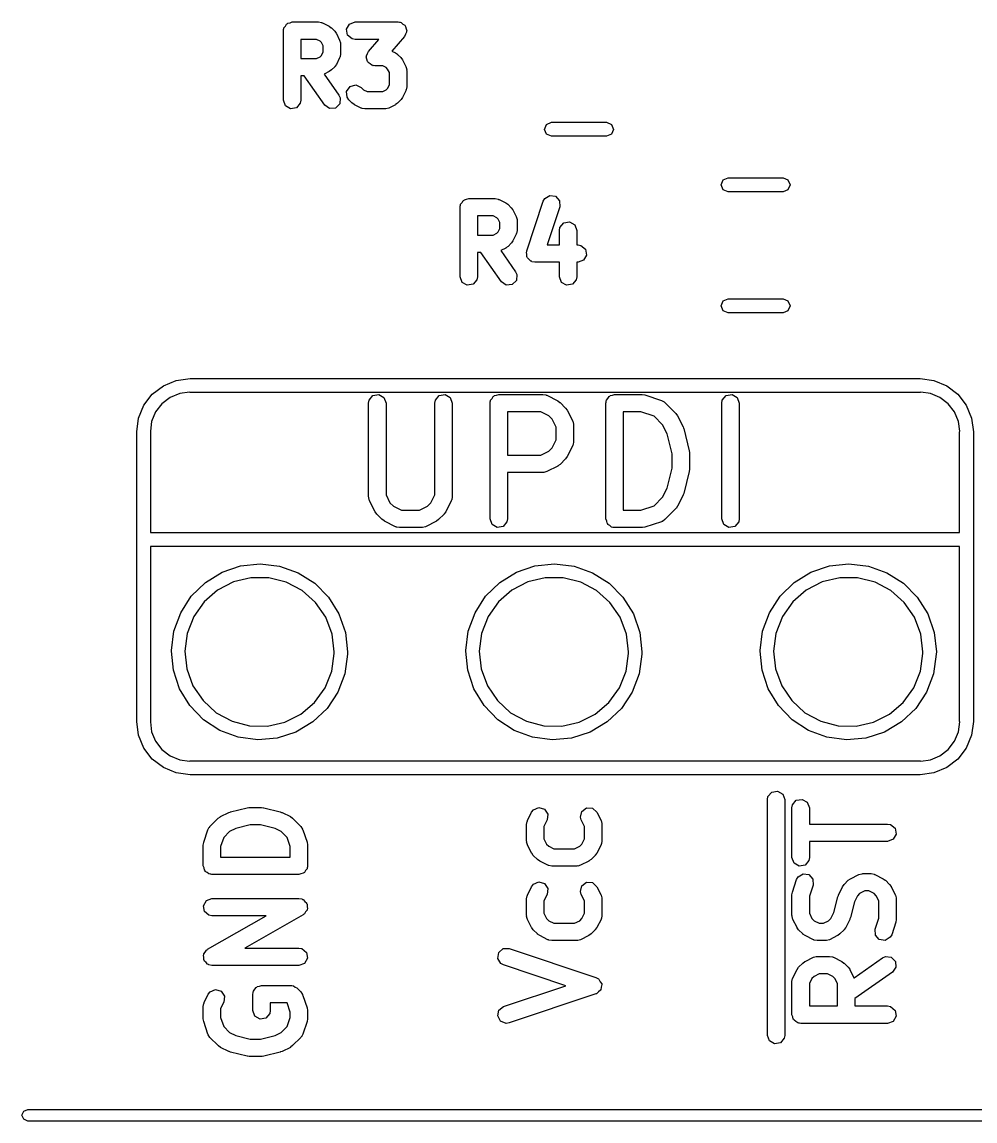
# Model space of a CAD drawing. Extents: x 59.1 to 149.1, y -119.5 to -80.2.
# Drawn here: x 74.95 to 83.17, y -118.05 to -108.56 of the extents above; entities that cross this region are included whole.
import ezdxf

# ---------------------------------------------------------------- set-up
doc = ezdxf.new("R2010")
doc.units = 0
doc.layers.add('BLACK', color=7, linetype='CONTINUOUS')

msp = doc.modelspace()

# ---------------------------------------------------------------- linework, layer by layer
at = {"layer": 'BLACK', "linetype": 'CONTINUOUS'}
for p, q in [((77.2061, -108.637), (77.2079, -108.628)), ((77.2061, -109.237), (77.2061, -108.637)), ((77.2073, -108.624), (77.2089, -108.622)), ((77.2079, -108.628), (77.2073, -108.624)), ((77.2089, -108.622), (77.2107, -108.612)), ((77.2107, -108.612), (77.2232, -108.597)), ((77.2232, -108.597), (77.2329, -108.58)), ((77.2329, -108.58), (77.2393, -108.578)), ((77.2393, -108.578), (77.2436, -108.572)), ((77.2436, -108.572), (77.2628, -108.569)), ((77.2628, -108.569), (77.2811, -108.562)), ((77.2811, -108.562), (77.5097, -108.562)), ((77.5097, -108.562), (77.5354, -108.567)), ((77.5354, -108.567), (77.5388, -108.57)), ((77.5388, -108.57), (77.5433, -108.57)), ((77.5433, -108.57), (77.6004, -108.599)), ((77.6004, -108.599), (77.6184, -108.612)), ((77.6184, -108.612), (77.6199, -108.613)), ((77.6199, -108.613), (77.6485, -108.642)), ((77.7501, -108.624), (77.7758, -108.58)), ((77.759, -108.675), (77.7501, -108.624)), ((77.7758, -108.58), (77.824, -108.562)), ((77.824, -108.562), (78.1954, -108.562)), ((78.1954, -108.562), (78.2065, -108.564)), ((78.2065, -108.564), (78.21, -108.564)), ((78.21, -108.564), (78.2126, -108.565)), ((78.2126, -108.565), (78.2211, -108.567)), ((78.2211, -108.567), (78.2366, -108.58)), ((78.2366, -108.58), (78.2539, -108.59)), ((78.2539, -108.59), (78.2558, -108.596)), ((78.2558, -108.596), (78.2604, -108.6)), ((78.2604, -108.6), (78.2639, -108.62)), ((78.2639, -108.62), (78.2704, -108.639)), ((77.3561, -108.712), (77.3561, -108.877)), ((77.492, -108.712), (77.3561, -108.712)), ((77.5224, -108.728), (77.492, -108.712)), ((77.5338, -108.739), (77.5224, -108.728)), ((77.6485, -108.642), (77.6613, -108.66)), ((77.6613, -108.66), (77.6625, -108.661)), ((77.6625, -108.661), (77.6911, -108.718)), ((77.6911, -108.718), (77.6985, -108.743)), ((77.7983, -108.708), (77.759, -108.675)), ((77.824, -108.712), (77.7983, -108.708)), ((78.0301, -108.712), (77.824, -108.712)), ((77.939, -108.817), (78.0301, -108.712)), ((78.2519, -108.687), (78.1419, -108.813)), ((78.2592, -108.668), (78.2519, -108.687)), ((78.2693, -108.65), (78.2592, -108.668)), ((78.2704, -108.639), (78.2682, -108.645)), ((78.2682, -108.645), (78.2693, -108.65)), ((77.549, -108.769), (77.5338, -108.739)), ((77.5338, -108.85), (77.549, -108.82)), ((77.549, -108.82), (77.549, -108.769)), ((77.6985, -108.743), (77.6975, -108.747)), ((77.6975, -108.747), (77.699, -108.752)), ((77.699, -108.752), (77.699, -108.837)), ((77.9317, -108.835), (77.939, -108.817)), ((78.1419, -108.813), (78.1718, -108.827)), ((78.1718, -108.827), (78.1898, -108.841)), ((77.3561, -108.877), (77.492, -108.877)), ((77.492, -108.877), (77.5224, -108.862)), ((77.5224, -108.862), (77.5338, -108.85)), ((77.6911, -108.871), (77.6625, -108.928)), ((77.6916, -108.867), (77.6911, -108.871)), ((77.6945, -108.863), (77.6916, -108.867)), ((77.699, -108.837), (77.6945, -108.863)), ((77.9204, -108.864), (77.9226, -108.859)), ((77.927, -108.884), (77.9204, -108.864)), ((77.9216, -108.853), (77.9317, -108.835)), ((77.9226, -108.859), (77.9216, -108.853)), ((77.9305, -108.903), (77.927, -108.884)), ((77.9351, -108.907), (77.9305, -108.903)), ((77.937, -108.913), (77.9351, -108.907)), ((77.9543, -108.923), (77.937, -108.913)), ((78.1898, -108.841), (78.1913, -108.842)), ((78.1913, -108.842), (78.2199, -108.87)), ((78.2199, -108.87), (78.2328, -108.888)), ((78.2328, -108.888), (78.2339, -108.89)), ((78.2339, -108.89), (78.2625, -108.947)), ((77.6004, -108.99), (77.5575, -109.012)), ((77.5575, -109.012), (77.6854, -109.194)), ((77.6015, -108.989), (77.6004, -108.99)), ((77.6199, -108.976), (77.6015, -108.989)), ((77.6485, -108.948), (77.6199, -108.976)), ((77.6492, -108.946), (77.6485, -108.948)), ((77.6625, -108.928), (77.6492, -108.946)), ((77.9698, -108.936), (77.9543, -108.923)), ((77.9782, -108.938), (77.9698, -108.936)), ((77.9809, -108.94), (77.9782, -108.938)), ((77.9843, -108.939), (77.9809, -108.94)), ((77.9954, -108.941), (77.9843, -108.939)), ((78.0634, -108.941), (77.9954, -108.941)), ((78.0939, -108.956), (78.0634, -108.941)), ((78.1052, -108.968), (78.0939, -108.956)), ((78.1204, -108.998), (78.1052, -108.968)), ((78.1204, -109.105), (78.1204, -108.998)), ((78.2625, -108.947), (78.2699, -108.972)), ((78.2699, -108.972), (78.2689, -108.976)), ((78.2689, -108.976), (78.2704, -108.98)), ((78.2704, -108.98), (78.2704, -109.123)), ((77.385, -109.027), (77.3561, -109.027)), ((77.3561, -109.027), (77.3561, -109.237)), ((77.5626, -109.28), (77.385, -109.027)), ((77.781, -109.119), (77.8305, -109.106)), ((77.8305, -109.106), (77.877, -109.127)), ((78.1052, -109.136), (78.1204, -109.105)), ((77.6854, -109.194), (77.6964, -109.218)), ((77.7516, -109.161), (77.781, -109.119)), ((77.756, -109.212), (77.7516, -109.161)), ((77.877, -109.127), (77.897, -109.147)), ((77.897, -109.147), (77.9274, -109.162)), ((77.9274, -109.162), (78.0634, -109.162)), ((78.0634, -109.162), (78.0939, -109.147)), ((78.0939, -109.147), (78.1052, -109.136)), ((78.2625, -109.157), (78.2339, -109.214)), ((78.263, -109.152), (78.2625, -109.157)), ((78.2659, -109.149), (78.263, -109.152)), ((78.2704, -109.123), (78.2659, -109.149)), ((77.2237, -109.286), (77.2061, -109.237)), ((77.2681, -109.311), (77.2237, -109.286)), ((77.3516, -109.263), (77.3186, -109.302)), ((77.3561, -109.237), (77.3516, -109.263)), ((77.6046, -109.31), (77.5626, -109.28)), ((77.692, -109.269), (77.6557, -109.305)), ((77.6964, -109.218), (77.692, -109.269)), ((77.771, -109.233), (77.756, -109.212)), ((77.7995, -109.262), (77.771, -109.233)), ((77.801, -109.263), (77.7995, -109.262)), ((77.819, -109.276), (77.801, -109.263)), ((77.8762, -109.305), (77.819, -109.276)), ((78.1718, -109.276), (78.1147, -109.305)), ((78.173, -109.275), (78.1718, -109.276)), ((78.1913, -109.262), (78.173, -109.275)), ((78.2199, -109.233), (78.1913, -109.262)), ((78.2206, -109.232), (78.2199, -109.233)), ((78.2339, -109.214), (78.2206, -109.232)), ((77.3186, -109.302), (77.2681, -109.311)), ((77.6557, -109.305), (77.6046, -109.31)), ((77.8806, -109.305), (77.8762, -109.305)), ((77.8841, -109.308), (77.8806, -109.305)), ((77.9097, -109.312), (77.8841, -109.308)), ((78.0811, -109.312), (77.9097, -109.312)), ((78.0854, -109.311), (78.0811, -109.312)), ((78.0897, -109.312), (78.0854, -109.311)), ((78.1147, -109.305), (78.0897, -109.312)), ((79.4587, -109.489), (79.4763, -109.446)), ((79.4763, -109.531), (79.4587, -109.489)), ((79.4763, -109.446), (79.5187, -109.428)), ((79.5187, -109.428), (79.9933, -109.428)), ((79.9933, -109.428), (80.0357, -109.446)), ((80.0357, -109.446), (80.0533, -109.489)), ((80.0533, -109.489), (80.0357, -109.531)), ((79.5187, -109.548), (79.4763, -109.531)), ((79.9933, -109.548), (79.5187, -109.548)), ((80.0357, -109.531), (79.9933, -109.548)), ((80.9827, -109.968), (81.0003, -109.925)), ((81.0003, -109.925), (81.0427, -109.907)), ((81.0427, -109.907), (81.5173, -109.907)), ((81.5173, -109.907), (81.5597, -109.925)), ((81.5597, -109.925), (81.5773, -109.968)), ((79.4607, -110.086), (79.5044, -110.059)), ((79.5044, -110.059), (79.5551, -110.067)), ((81.0003, -110.01), (80.9827, -109.968)), ((81.0427, -110.027), (81.0003, -110.01)), ((81.5173, -110.027), (81.0427, -110.027)), ((81.5597, -110.01), (81.5173, -110.027)), ((81.5773, -109.968), (81.5597, -110.01)), ((78.7301, -110.161), (78.7319, -110.152)), ((78.7313, -110.148), (78.7329, -110.146)), ((78.7319, -110.152), (78.7313, -110.148)), ((78.7329, -110.146), (78.7347, -110.136)), ((78.7347, -110.136), (78.7472, -110.121)), ((78.7472, -110.121), (78.7569, -110.104)), ((78.7569, -110.104), (78.7633, -110.102)), ((78.7633, -110.102), (78.7676, -110.096)), ((78.7676, -110.096), (78.7868, -110.093)), ((78.7868, -110.093), (78.8051, -110.086)), ((78.8051, -110.086), (79.0337, -110.086)), ((79.0337, -110.086), (79.0594, -110.091)), ((79.0594, -110.091), (79.0628, -110.094)), ((79.0628, -110.094), (79.0673, -110.094)), ((79.0673, -110.094), (79.1244, -110.123)), ((79.1244, -110.123), (79.1424, -110.136)), ((79.1424, -110.136), (79.1439, -110.137)), ((79.1439, -110.137), (79.1725, -110.166)), ((79.3054, -110.538), (79.4483, -110.109)), ((79.4483, -110.109), (79.4607, -110.086)), ((79.5551, -110.067), (79.5892, -110.105)), ((79.5892, -110.105), (79.5906, -110.157)), ((78.7301, -110.761), (78.7301, -110.161)), ((78.8801, -110.236), (78.8801, -110.401)), ((79.016, -110.236), (78.8801, -110.236)), ((79.0464, -110.252), (79.016, -110.236)), ((79.1725, -110.166), (79.1853, -110.184)), ((79.1853, -110.184), (79.1865, -110.185)), ((79.1865, -110.185), (79.2151, -110.242)), ((79.2151, -110.242), (79.2225, -110.267)), ((79.5906, -110.157), (79.4806, -110.486)), ((79.0578, -110.263), (79.0464, -110.252)), ((79.073, -110.293), (79.0578, -110.263)), ((79.0578, -110.374), (79.073, -110.344)), ((79.073, -110.344), (79.073, -110.293)), ((79.2225, -110.267), (79.2215, -110.271)), ((79.2215, -110.271), (79.223, -110.276)), ((79.223, -110.276), (79.223, -110.361)), ((79.5873, -110.361), (79.5918, -110.336)), ((79.5918, -110.336), (79.6248, -110.296)), ((79.6248, -110.296), (79.6753, -110.288)), ((79.6753, -110.288), (79.7197, -110.313)), ((79.7197, -110.313), (79.7373, -110.361)), ((78.8801, -110.401), (79.016, -110.401)), ((79.016, -110.401), (79.0464, -110.386)), ((79.0464, -110.386), (79.0578, -110.374)), ((79.2151, -110.395), (79.1865, -110.452)), ((79.2156, -110.391), (79.2151, -110.395)), ((79.2185, -110.387), (79.2156, -110.391)), ((79.223, -110.361), (79.2185, -110.387)), ((79.5873, -110.486), (79.5873, -110.361)), ((79.7373, -110.361), (79.7373, -110.486)), ((79.1244, -110.514), (79.0815, -110.536)), ((79.1255, -110.513), (79.1244, -110.514)), ((79.1439, -110.5), (79.1255, -110.513)), ((79.1725, -110.472), (79.1439, -110.5)), ((79.1732, -110.47), (79.1725, -110.472)), ((79.1865, -110.452), (79.1732, -110.47)), ((79.4806, -110.486), (79.5873, -110.486)), ((79.7373, -110.486), (79.748, -110.486)), ((79.748, -110.486), (79.7737, -110.491)), ((79.7737, -110.491), (79.813, -110.524)), ((79.813, -110.524), (79.8219, -110.574)), ((78.909, -110.551), (78.8801, -110.551)), ((78.8801, -110.551), (78.8801, -110.761)), ((79.0866, -110.804), (78.909, -110.551)), ((79.0815, -110.536), (79.2094, -110.718)), ((79.3027, -110.548), (79.3056, -110.543)), ((79.3063, -110.569), (79.3027, -110.548)), ((79.3056, -110.543), (79.3054, -110.538)), ((79.3068, -110.589), (79.3063, -110.569)), ((79.3106, -110.593), (79.3068, -110.589)), ((79.3116, -110.599), (79.3106, -110.593)), ((79.3273, -110.612), (79.3116, -110.599)), ((79.3409, -110.627), (79.3273, -110.612)), ((79.3465, -110.628), (79.3409, -110.627)), ((79.3509, -110.632), (79.3465, -110.628)), ((79.7962, -110.619), (79.748, -110.636)), ((79.8219, -110.574), (79.7962, -110.619)), ((79.2094, -110.718), (79.2204, -110.742)), ((79.3766, -110.636), (79.3509, -110.632)), ((79.5873, -110.636), (79.3766, -110.636)), ((79.5873, -110.761), (79.5873, -110.636)), ((79.748, -110.636), (79.7373, -110.636)), ((79.7373, -110.636), (79.7373, -110.761)), ((78.7477, -110.81), (78.7301, -110.761)), ((78.7921, -110.835), (78.7477, -110.81)), ((78.8756, -110.787), (78.8426, -110.826)), ((78.8801, -110.761), (78.8756, -110.787)), ((79.1286, -110.834), (79.0866, -110.804)), ((79.216, -110.793), (79.1797, -110.829)), ((79.2204, -110.742), (79.216, -110.793)), ((79.6048, -110.81), (79.5873, -110.761)), ((79.6493, -110.835), (79.6048, -110.81)), ((79.7328, -110.787), (79.6998, -110.826)), ((79.7373, -110.761), (79.7328, -110.787)), ((78.8426, -110.826), (78.7921, -110.835)), ((79.1797, -110.829), (79.1286, -110.834)), ((79.6998, -110.826), (79.6493, -110.835)), ((80.9827, -111.012), (81.0003, -110.97)), ((81.0003, -110.97), (81.0427, -110.953)), ((81.0427, -110.953), (81.5173, -110.953)), ((81.5173, -110.953), (81.5597, -110.97)), ((81.5597, -110.97), (81.5773, -111.012)), ((81.0003, -111.055), (80.9827, -111.012)), ((81.0427, -111.072), (81.0003, -111.055)), ((81.5173, -111.072), (81.0427, -111.072)), ((81.5597, -111.055), (81.5173, -111.072)), ((81.5773, -111.012), (81.5597, -111.055)), ((76.17, -111.702), (76.2809, -111.656)), ((76.2809, -111.656), (76.4, -111.64)), ((76.4, -111.64), (82.7, -111.64)), ((82.7, -111.64), (82.8191, -111.656)), ((82.8191, -111.656), (82.93, -111.702)), ((76.0747, -111.775), (76.17, -111.702)), ((76.3946, -111.758), (76.3112, -111.769)), ((76.4, -111.76), (76.3946, -111.758)), ((82.7, -111.76), (76.4, -111.76)), ((82.7054, -111.758), (82.7, -111.76)), ((82.7888, -111.769), (82.7054, -111.758)), ((82.93, -111.702), (83.0253, -111.775)), ((76.0016, -111.87), (76.0747, -111.775)), ((76.1575, -111.858), (76.103, -111.929)), ((76.2285, -111.803), (76.1575, -111.858)), ((76.3112, -111.769), (76.2285, -111.803)), ((77.9412, -111.852), (77.9457, -111.827)), ((77.9412, -112.662), (77.9412, -111.852)), ((77.9457, -111.827), (77.9787, -111.787)), ((77.9787, -111.787), (78.0292, -111.779)), ((78.0292, -111.779), (78.0736, -111.804)), ((78.0736, -111.804), (78.0912, -111.852)), ((78.0912, -111.852), (78.0912, -112.644)), ((78.5126, -111.852), (78.5171, -111.827)), ((78.5126, -112.644), (78.5126, -111.852)), ((78.5171, -111.827), (78.5501, -111.787)), ((78.5501, -111.787), (78.6006, -111.779)), ((78.6006, -111.779), (78.6451, -111.804)), ((78.6451, -111.804), (78.6626, -111.852)), ((78.6626, -111.852), (78.6626, -112.662)), ((78.9888, -111.852), (78.9905, -111.843)), ((78.9888, -112.852), (78.9888, -111.852)), ((78.9899, -111.839), (78.9916, -111.836)), ((78.9905, -111.843), (78.9899, -111.839)), ((78.9916, -111.836), (78.9933, -111.827)), ((78.9933, -111.827), (79.0059, -111.812)), ((79.0059, -111.812), (79.0156, -111.795)), ((79.0156, -111.795), (79.022, -111.793)), ((79.022, -111.793), (79.0263, -111.787)), ((79.0263, -111.787), (79.0455, -111.784)), ((79.0455, -111.784), (79.0638, -111.777)), ((79.0638, -111.777), (79.4448, -111.777)), ((79.4448, -111.777), (79.4704, -111.782)), ((79.4704, -111.782), (79.4738, -111.785)), ((79.4738, -111.785), (79.4783, -111.785)), ((79.4783, -111.785), (79.5735, -111.833)), ((79.5735, -111.833), (79.5916, -111.846)), ((79.5916, -111.846), (79.593, -111.847)), ((79.593, -111.847), (79.6407, -111.895)), ((79.9888, -111.852), (79.9905, -111.843)), ((79.9888, -112.852), (79.9888, -111.852)), ((79.9899, -111.839), (79.9916, -111.836)), ((79.9905, -111.843), (79.9899, -111.839)), ((79.9916, -111.836), (79.9933, -111.827)), ((79.9933, -111.827), (80.0059, -111.812)), ((80.0059, -111.812), (80.0156, -111.795)), ((80.0156, -111.795), (80.022, -111.793)), ((80.022, -111.793), (80.0263, -111.787)), ((80.0263, -111.787), (80.0455, -111.784)), ((80.0455, -111.784), (80.0638, -111.777)), ((80.0638, -111.777), (80.3019, -111.777)), ((80.3019, -111.777), (80.324, -111.781)), ((80.324, -111.781), (80.3256, -111.781)), ((80.3256, -111.781), (80.4685, -111.829)), ((80.4685, -111.829), (80.4914, -111.841)), ((80.4914, -111.841), (80.4937, -111.845)), ((80.4937, -111.845), (80.4978, -111.847)), ((80.4978, -111.847), (80.593, -111.942)), ((80.9888, -111.852), (80.9933, -111.827)), ((80.9888, -112.852), (80.9888, -111.852)), ((80.9933, -111.827), (81.0263, -111.787)), ((81.0263, -111.787), (81.0768, -111.779)), ((81.0768, -111.779), (81.1213, -111.804)), ((81.1213, -111.804), (81.1388, -111.852)), ((81.1388, -111.852), (81.1388, -112.852)), ((82.8715, -111.803), (82.7888, -111.769)), ((82.9425, -111.858), (82.8715, -111.803)), ((82.997, -111.929), (82.9425, -111.858)), ((83.0253, -111.775), (83.0984, -111.87)), ((75.9557, -111.981), (76.0016, -111.87)), ((76.103, -111.929), (76.0688, -112.011)), ((79.1388, -111.927), (79.1388, -112.301)), ((79.4271, -111.927), (79.1388, -111.927)), ((79.4956, -111.962), (79.4271, -111.927)), ((79.6407, -111.895), (79.6535, -111.913)), ((79.6535, -111.913), (79.6547, -111.914)), ((79.6547, -111.914), (79.7023, -112.009)), ((80.1388, -111.927), (80.1388, -112.777)), ((80.2897, -111.927), (80.1388, -111.927)), ((80.4042, -111.966), (80.2897, -111.927)), ((80.593, -111.942), (80.6059, -111.961)), ((83.0312, -112.011), (82.997, -111.929)), ((83.0984, -111.87), (83.1443, -111.981)), ((75.94, -112.1), (75.9557, -111.981)), ((76.0688, -112.011), (76.0578, -112.095)), ((79.526, -111.992), (79.4956, -111.962)), ((79.5602, -112.061), (79.526, -111.992)), ((79.7023, -112.009), (79.7097, -112.034)), ((79.7097, -112.034), (79.7087, -112.039)), ((79.7087, -112.039), (79.7102, -112.043)), ((79.7102, -112.043), (79.7102, -112.186)), ((80.4784, -112.04), (80.4042, -111.966)), ((80.5169, -112.117), (80.4784, -112.04)), ((80.6059, -111.961), (80.6071, -111.962)), ((80.6071, -111.962), (80.6547, -112.057)), ((83.0422, -112.095), (83.0312, -112.011)), ((83.1443, -111.981), (83.16, -112.1)), ((75.94, -114.6), (75.94, -112.1)), ((76.0578, -112.095), (76.06, -112.1)), ((76.06, -112.1), (76.06, -112.97)), ((79.5602, -112.168), (79.5602, -112.061)), ((80.5602, -112.29), (80.5169, -112.117)), ((80.6547, -112.057), (80.6584, -112.069)), ((80.6584, -112.069), (80.6604, -112.072)), ((80.6604, -112.072), (80.708, -112.263)), ((83.04, -112.1), (83.0422, -112.095)), ((83.04, -112.97), (83.04, -112.1)), ((83.16, -112.1), (83.16, -114.6)), ((79.4956, -112.267), (79.526, -112.237)), ((79.526, -112.237), (79.5602, -112.168)), ((79.7023, -112.219), (79.6547, -112.314)), ((79.7028, -112.215), (79.7023, -112.219)), ((79.7057, -112.211), (79.7028, -112.215)), ((79.7102, -112.186), (79.7057, -112.211)), ((79.1388, -112.301), (79.4271, -112.301)), ((79.4271, -112.301), (79.4956, -112.267)), ((79.6407, -112.334), (79.593, -112.382)), ((79.6413, -112.333), (79.6407, -112.334)), ((79.6547, -112.314), (79.6413, -112.333)), ((80.5602, -112.415), (80.5602, -112.29)), ((80.708, -112.263), (80.7091, -112.278)), ((80.7091, -112.278), (80.7102, -112.281)), ((80.7102, -112.281), (80.7102, -112.424)), ((79.5735, -112.396), (79.4783, -112.443)), ((79.5747, -112.394), (79.5735, -112.396)), ((79.593, -112.382), (79.5747, -112.394)), ((80.5169, -112.588), (80.5602, -112.415)), ((80.7102, -112.424), (80.7076, -112.439)), ((79.4448, -112.451), (79.1388, -112.451)), ((79.1388, -112.451), (79.1388, -112.852)), ((79.449, -112.45), (79.4448, -112.451)), ((79.4533, -112.451), (79.449, -112.45)), ((79.4783, -112.443), (79.4533, -112.451)), ((80.708, -112.442), (80.6604, -112.632)), ((80.7076, -112.439), (80.708, -112.442)), ((80.4784, -112.665), (80.5169, -112.588)), ((77.9427, -112.666), (77.9412, -112.662)), ((77.9417, -112.67), (77.9427, -112.666)), ((77.9491, -112.695), (77.9417, -112.67)), ((77.9967, -112.791), (77.9491, -112.695)), ((78.0912, -112.644), (78.1254, -112.713)), ((78.1254, -112.713), (78.1559, -112.743)), ((78.448, -112.743), (78.4784, -112.713)), ((78.4784, -112.713), (78.5126, -112.644)), ((78.6547, -112.695), (78.6071, -112.791)), ((78.6552, -112.691), (78.6547, -112.695)), ((78.6581, -112.688), (78.6552, -112.691)), ((78.6626, -112.662), (78.6581, -112.688)), ((80.4042, -112.739), (80.4784, -112.665)), ((80.6547, -112.648), (80.6071, -112.743)), ((80.6551, -112.644), (80.6547, -112.648)), ((80.6604, -112.632), (80.6551, -112.644)), ((77.9979, -112.792), (77.9967, -112.791)), ((78.0108, -112.81), (77.9979, -112.792)), ((78.0584, -112.858), (78.0108, -112.81)), ((78.1559, -112.743), (78.2244, -112.777)), ((78.2244, -112.777), (78.3794, -112.777)), ((78.3794, -112.777), (78.448, -112.743)), ((78.593, -112.81), (78.5454, -112.858)), ((78.5937, -112.809), (78.593, -112.81)), ((78.6071, -112.791), (78.5937, -112.809)), ((80.1388, -112.777), (80.2897, -112.777)), ((80.2897, -112.777), (80.4042, -112.739)), ((80.593, -112.763), (80.4978, -112.858)), ((80.5937, -112.761), (80.593, -112.763)), ((80.6071, -112.743), (80.5937, -112.761)), ((78.0599, -112.858), (78.0584, -112.858)), ((78.0779, -112.872), (78.0599, -112.858)), ((78.1731, -112.919), (78.0779, -112.872)), ((78.5259, -112.872), (78.4307, -112.919)), ((78.527, -112.871), (78.5259, -112.872)), ((78.5454, -112.858), (78.527, -112.871)), ((79.0064, -112.901), (78.9888, -112.852)), ((79.0508, -112.926), (79.0064, -112.901)), ((79.1343, -112.878), (79.1013, -112.917)), ((79.1388, -112.852), (79.1343, -112.878)), ((79.9955, -112.871), (79.9888, -112.852)), ((79.9989, -112.89), (79.9955, -112.871)), ((80.004, -112.894), (79.9989, -112.89)), ((80.0064, -112.901), (80.004, -112.894)), ((80.0232, -112.91), (80.0064, -112.901)), ((80.4685, -112.876), (80.3256, -112.924)), ((80.472, -112.873), (80.4685, -112.876)), ((80.4765, -112.873), (80.472, -112.873)), ((80.4978, -112.858), (80.4765, -112.873)), ((81.0064, -112.901), (80.9888, -112.852)), ((81.0508, -112.926), (81.0064, -112.901)), ((81.1343, -112.878), (81.1013, -112.917)), ((81.1388, -112.852), (81.1343, -112.878)), ((76.06, -112.97), (83.04, -112.97)), ((78.1776, -112.92), (78.1731, -112.919)), ((78.181, -112.923), (78.1776, -112.92)), ((78.2067, -112.927), (78.181, -112.923)), ((78.3971, -112.927), (78.2067, -112.927)), ((78.4014, -112.926), (78.3971, -112.927)), ((78.4057, -112.927), (78.4014, -112.926)), ((78.4307, -112.919), (78.4057, -112.927)), ((79.1013, -112.917), (79.0508, -112.926)), ((80.0382, -112.923), (80.0232, -112.91)), ((80.0479, -112.925), (80.0382, -112.923)), ((80.0508, -112.926), (80.0479, -112.925)), ((80.0541, -112.926), (80.0508, -112.926)), ((80.0638, -112.927), (80.0541, -112.926)), ((80.3019, -112.927), (80.0638, -112.927)), ((80.3034, -112.927), (80.3019, -112.927)), ((80.3256, -112.924), (80.3034, -112.927)), ((81.1013, -112.917), (81.0508, -112.926)), ((83.04, -113.09), (76.06, -113.09)), ((76.06, -113.09), (76.06, -114.6)), ((83.04, -114.6), (83.04, -113.09)), ((76.6764, -113.312), (76.8368, -113.258)), ((76.8368, -113.258), (77.0053, -113.24)), ((77.0053, -113.24), (77.1735, -113.26)), ((77.1735, -113.26), (77.3332, -113.317)), ((79.2164, -113.312), (79.3768, -113.258)), ((79.3768, -113.258), (79.5453, -113.24)), ((79.5453, -113.24), (79.7135, -113.26)), ((79.7135, -113.26), (79.8732, -113.317)), ((81.7564, -113.312), (81.9168, -113.258)), ((81.9168, -113.258), (82.0853, -113.24)), ((82.0853, -113.24), (82.2535, -113.26)), ((82.2535, -113.26), (82.4132, -113.317)), ((76.5321, -113.401), (76.6764, -113.312)), ((76.9259, -113.36), (76.7753, -113.396)), ((77.0808, -113.36), (76.9259, -113.36)), ((77.231, -113.398), (77.0808, -113.36)), ((77.3332, -113.317), (77.4762, -113.408)), ((79.0721, -113.401), (79.2164, -113.312)), ((79.4659, -113.36), (79.3153, -113.396)), ((79.6208, -113.36), (79.4659, -113.36)), ((79.771, -113.398), (79.6208, -113.36)), ((79.8732, -113.317), (80.0162, -113.408)), ((81.6121, -113.401), (81.7564, -113.312)), ((82.0059, -113.36), (81.8553, -113.396)), ((82.1608, -113.36), (82.0059, -113.36)), ((82.311, -113.398), (82.1608, -113.36)), ((82.4132, -113.317), (82.5562, -113.408)), ((76.411, -113.52), (76.5321, -113.401)), ((76.6376, -113.467), (76.5209, -113.569)), ((76.7753, -113.396), (76.6376, -113.467)), ((77.3679, -113.471), (77.231, -113.398)), ((77.4836, -113.574), (77.3679, -113.471)), ((77.4762, -113.408), (77.5956, -113.528)), ((78.951, -113.52), (79.0721, -113.401)), ((79.1776, -113.467), (79.0609, -113.569)), ((79.3153, -113.396), (79.1776, -113.467)), ((79.9079, -113.471), (79.771, -113.398)), ((80.0236, -113.574), (79.9079, -113.471)), ((80.0162, -113.408), (80.1356, -113.528)), ((81.491, -113.52), (81.6121, -113.401)), ((81.7176, -113.467), (81.6009, -113.569)), ((81.8553, -113.396), (81.7176, -113.467)), ((82.4479, -113.471), (82.311, -113.398)), ((82.5636, -113.574), (82.4479, -113.471)), ((82.5562, -113.408), (82.6756, -113.528)), ((76.3193, -113.662), (76.411, -113.52)), ((76.5209, -113.569), (76.4318, -113.695)), ((77.5956, -113.528), (77.6854, -113.672)), ((78.8593, -113.662), (78.951, -113.52)), ((79.0609, -113.569), (78.9718, -113.695)), ((80.1356, -113.528), (80.2254, -113.672)), ((81.3993, -113.662), (81.491, -113.52)), ((81.6009, -113.569), (81.5118, -113.695)), ((82.6756, -113.528), (82.7654, -113.672)), ((76.2613, -113.821), (76.3193, -113.662)), ((77.5713, -113.701), (77.4836, -113.574)), ((78.8013, -113.821), (78.8593, -113.662)), ((80.1113, -113.701), (80.0236, -113.574)), ((81.3413, -113.821), (81.3993, -113.662)), ((82.6513, -113.701), (82.5636, -113.574)), ((76.4318, -113.695), (76.3756, -113.84)), ((77.6261, -113.846), (77.5713, -113.701)), ((77.6854, -113.672), (77.7411, -113.832)), ((78.9718, -113.695), (78.9156, -113.84)), ((80.1661, -113.846), (80.1113, -113.701)), ((80.2254, -113.672), (80.2811, -113.832)), ((81.5118, -113.695), (81.4556, -113.84)), ((82.7061, -113.846), (82.6513, -113.701)), ((82.7654, -113.672), (82.8211, -113.832)), ((76.2401, -113.989), (76.2613, -113.821)), ((76.3756, -113.84), (76.3553, -113.993)), ((77.6447, -114), (77.6261, -113.846)), ((77.7411, -113.832), (77.76, -114)), ((78.7801, -113.989), (78.8013, -113.821)), ((78.9156, -113.84), (78.8953, -113.993)), ((80.1847, -114), (80.1661, -113.846)), ((80.2811, -113.832), (80.3, -114)), ((81.3201, -113.989), (81.3413, -113.821)), ((81.4556, -113.84), (81.4353, -113.993)), ((82.7247, -114), (82.7061, -113.846)), ((82.8211, -113.832), (82.84, -114)), ((76.2405, -113.993), (76.2401, -113.989)), ((76.2566, -114.158), (76.2405, -113.993)), ((76.3553, -113.993), (76.3723, -114.147)), ((77.6227, -114.167), (77.6446, -114.014)), ((77.6446, -114.014), (77.6447, -114)), ((77.7597, -114.021), (77.7361, -114.189)), ((77.76, -114), (77.7597, -114.021)), ((78.7805, -113.993), (78.7801, -113.989)), ((78.7966, -114.158), (78.7805, -113.993)), ((78.8953, -113.993), (78.9123, -114.147)), ((80.1627, -114.167), (80.1846, -114.014)), ((80.1846, -114.014), (80.1847, -114)), ((80.2997, -114.021), (80.2761, -114.189)), ((80.3, -114), (80.2997, -114.021)), ((81.3205, -113.993), (81.3201, -113.989)), ((81.3366, -114.158), (81.3205, -113.993)), ((81.4353, -113.993), (81.4523, -114.147)), ((82.7027, -114.167), (82.7246, -114.014)), ((82.7246, -114.014), (82.7247, -114)), ((82.8397, -114.021), (82.8161, -114.189)), ((82.84, -114), (82.8397, -114.021)), ((76.3101, -114.319), (76.2566, -114.158)), ((76.3723, -114.147), (76.4256, -114.293)), ((77.565, -114.311), (77.6227, -114.167)), ((77.7361, -114.189), (77.676, -114.347)), ((78.8501, -114.319), (78.7966, -114.158)), ((78.9123, -114.147), (78.9656, -114.293)), ((80.105, -114.311), (80.1627, -114.167)), ((80.2761, -114.189), (80.216, -114.347)), ((81.3901, -114.319), (81.3366, -114.158)), ((81.4523, -114.147), (81.5056, -114.293)), ((82.645, -114.311), (82.7027, -114.167)), ((82.8161, -114.189), (82.756, -114.347)), ((76.3979, -114.464), (76.3101, -114.319)), ((76.4256, -114.293), (76.512, -114.421)), ((77.4746, -114.436), (77.565, -114.311)), ((78.9379, -114.464), (78.8501, -114.319)), ((78.9656, -114.293), (79.052, -114.421)), ((80.0146, -114.436), (80.105, -114.311)), ((81.4779, -114.464), (81.3901, -114.319)), ((81.5056, -114.293), (81.592, -114.421)), ((82.5546, -114.436), (82.645, -114.311)), ((76.512, -114.421), (76.6265, -114.526)), ((77.676, -114.347), (77.5822, -114.489)), ((79.052, -114.421), (79.1665, -114.526)), ((80.216, -114.347), (80.1222, -114.489)), ((81.592, -114.421), (81.7065, -114.526)), ((82.756, -114.347), (82.6622, -114.489)), ((76.5156, -114.586), (76.3979, -114.464)), ((77.3568, -114.537), (77.4746, -114.436)), ((77.5822, -114.489), (77.4595, -114.605)), ((79.0556, -114.586), (78.9379, -114.464)), ((79.8968, -114.537), (80.0146, -114.436)), ((80.1222, -114.489), (79.9995, -114.605)), ((81.5956, -114.586), (81.4779, -114.464)), ((82.4368, -114.537), (82.5546, -114.436)), ((82.6622, -114.489), (82.5395, -114.605)), ((75.9557, -114.719), (75.94, -114.6)), ((76.06, -114.6), (76.0578, -114.605)), ((76.0578, -114.605), (76.0688, -114.689)), ((76.6573, -114.678), (76.5156, -114.586)), ((76.6265, -114.526), (76.7627, -114.599)), ((76.7627, -114.599), (76.9125, -114.639)), ((77.0674, -114.641), (77.2184, -114.607)), ((77.2184, -114.607), (77.3568, -114.537)), ((77.4595, -114.605), (77.314, -114.692)), ((79.1973, -114.678), (79.0556, -114.586)), ((79.1665, -114.526), (79.3027, -114.599)), ((79.3027, -114.599), (79.4525, -114.639)), ((79.6074, -114.641), (79.7584, -114.607)), ((79.7584, -114.607), (79.8968, -114.537)), ((79.9995, -114.605), (79.854, -114.692)), ((81.7373, -114.678), (81.5956, -114.586)), ((81.7065, -114.526), (81.8427, -114.599)), ((81.8427, -114.599), (81.9925, -114.639)), ((82.1474, -114.641), (82.2984, -114.607)), ((82.2984, -114.607), (82.4368, -114.537)), ((82.5395, -114.605), (82.394, -114.692)), ((83.0312, -114.689), (83.0422, -114.605)), ((83.0422, -114.605), (83.04, -114.6)), ((83.16, -114.6), (83.1443, -114.719)), ((76.0688, -114.689), (76.103, -114.771)), ((76.8161, -114.737), (76.6573, -114.678)), ((76.9125, -114.639), (77.0674, -114.641)), ((77.314, -114.692), (77.1528, -114.744)), ((79.3561, -114.737), (79.1973, -114.678)), ((79.4525, -114.639), (79.6074, -114.641)), ((79.854, -114.692), (79.6928, -114.744)), ((81.8961, -114.737), (81.7373, -114.678)), ((81.9925, -114.639), (82.1474, -114.641)), ((82.394, -114.692), (82.2328, -114.744)), ((82.997, -114.771), (83.0312, -114.689)), ((76.0016, -114.83), (75.9557, -114.719)), ((76.103, -114.771), (76.1575, -114.842)), ((76.9841, -114.76), (76.8161, -114.737)), ((77.1528, -114.744), (76.9841, -114.76)), ((79.5241, -114.76), (79.3561, -114.737)), ((79.6928, -114.744), (79.5241, -114.76)), ((82.0641, -114.76), (81.8961, -114.737)), ((82.2328, -114.744), (82.0641, -114.76)), ((82.9425, -114.842), (82.997, -114.771)), ((83.1443, -114.719), (83.0984, -114.83)), ((76.0747, -114.925), (76.0016, -114.83)), ((76.1575, -114.842), (76.2285, -114.897)), ((76.2285, -114.897), (76.3112, -114.931)), ((82.7888, -114.931), (82.8715, -114.897)), ((82.8715, -114.897), (82.9425, -114.842)), ((83.0984, -114.83), (83.0253, -114.925)), ((76.17, -114.998), (76.0747, -114.925)), ((76.3112, -114.931), (76.3946, -114.942)), ((76.3946, -114.942), (76.4, -114.94)), ((76.4, -114.94), (82.7, -114.94)), ((82.7, -114.94), (82.7054, -114.942)), ((82.7054, -114.942), (82.7888, -114.931)), ((83.0253, -114.925), (82.93, -114.998)), ((76.2809, -115.044), (76.17, -114.998)), ((76.4, -115.06), (76.2809, -115.044)), ((82.7, -115.06), (76.4, -115.06)), ((82.8191, -115.044), (82.7, -115.06)), ((82.93, -114.998), (82.8191, -115.044)), ((81.3825, -115.275), (81.387, -115.249)), ((81.3825, -117.311), (81.3825, -115.275)), ((81.387, -115.249), (81.42, -115.21)), ((81.42, -115.21), (81.4705, -115.201)), ((81.4705, -115.201), (81.515, -115.227)), ((81.515, -115.227), (81.5325, -115.275)), ((81.5325, -115.275), (81.5325, -117.311)), ((81.6318, -115.281), (81.6823, -115.273)), ((81.6823, -115.273), (81.7267, -115.298)), ((76.7497, -115.381), (76.8925, -115.345)), ((76.8925, -115.345), (76.9075, -115.344)), ((76.9075, -115.344), (76.9107, -115.343)), ((76.9107, -115.343), (77.0179, -115.343)), ((77.0179, -115.343), (77.0326, -115.345)), ((77.0326, -115.345), (77.036, -115.345)), ((77.036, -115.345), (77.1789, -115.381)), ((79.3479, -115.384), (79.3634, -115.363)), ((79.3634, -115.363), (79.4105, -115.343)), ((79.4105, -115.343), (79.4597, -115.358)), ((79.4597, -115.358), (79.4879, -115.4)), ((79.781, -115.377), (79.8222, -115.346)), ((79.8222, -115.346), (79.8734, -115.349)), ((79.8734, -115.349), (79.9107, -115.384)), ((81.5943, -115.346), (81.5988, -115.321)), ((81.5943, -115.775), (81.5943, -115.346)), ((81.5988, -115.321), (81.6318, -115.281)), ((81.7267, -115.298), (81.7443, -115.346)), ((81.7443, -115.346), (81.7443, -115.486)), ((76.572, -115.508), (76.6434, -115.436)), ((76.6434, -115.436), (76.6618, -115.423)), ((76.6618, -115.423), (76.6629, -115.422)), ((76.6629, -115.422), (76.7343, -115.386)), ((76.7343, -115.386), (76.7467, -115.383)), ((76.7467, -115.383), (76.7497, -115.381)), ((77.1789, -115.381), (77.1907, -115.386)), ((77.1907, -115.386), (77.1943, -115.386)), ((77.1943, -115.386), (77.2657, -115.422)), ((77.2657, -115.422), (77.2837, -115.436)), ((77.2837, -115.436), (77.2852, -115.436)), ((77.2852, -115.436), (77.3566, -115.508)), ((79.3043, -115.489), (79.3088, -115.464)), ((79.3088, -115.464), (79.3117, -115.46)), ((79.3117, -115.46), (79.3122, -115.456)), ((79.3122, -115.456), (79.3479, -115.384)), ((79.4821, -115.451), (79.4543, -115.507)), ((79.4879, -115.4), (79.4821, -115.451)), ((79.7691, -115.426), (79.781, -115.377)), ((79.7765, -115.451), (79.7691, -115.426)), ((79.8043, -115.507), (79.7765, -115.451)), ((79.9107, -115.384), (79.9464, -115.456)), ((79.9464, -115.456), (79.9538, -115.481)), ((76.5181, -115.644), (76.5538, -115.537)), ((76.5538, -115.537), (76.5663, -115.514)), ((76.5663, -115.514), (76.5701, -115.512)), ((76.5701, -115.512), (76.572, -115.508)), ((76.7409, -115.551), (76.6906, -115.601)), ((76.794, -115.524), (76.7409, -115.551)), ((76.9199, -115.493), (76.794, -115.524)), ((77.0086, -115.493), (76.9199, -115.493)), ((77.1345, -115.524), (77.0086, -115.493)), ((77.1877, -115.551), (77.1345, -115.524)), ((77.238, -115.601), (77.1877, -115.551)), ((77.3566, -115.508), (77.3715, -115.529)), ((77.3715, -115.529), (77.3719, -115.533)), ((77.3719, -115.533), (77.3747, -115.537)), ((77.3747, -115.537), (77.4104, -115.644)), ((79.3043, -115.632), (79.3043, -115.489)), ((79.4543, -115.507), (79.4543, -115.614)), ((79.8043, -115.614), (79.8043, -115.507)), ((79.9538, -115.481), (79.9528, -115.485)), ((79.9528, -115.485), (79.9543, -115.489)), ((79.9543, -115.489), (79.9543, -115.632)), ((81.7443, -115.486), (82.4193, -115.486)), ((82.4193, -115.486), (82.4449, -115.49)), ((82.4449, -115.49), (82.4842, -115.523)), ((82.4842, -115.523), (82.4931, -115.574)), ((76.5143, -115.668), (76.5182, -115.646)), ((76.5182, -115.646), (76.5181, -115.644)), ((76.6906, -115.601), (76.6643, -115.68)), ((77.2643, -115.68), (77.238, -115.601)), ((77.4104, -115.644), (77.4137, -115.666)), ((79.3058, -115.636), (79.3043, -115.632)), ((79.3048, -115.641), (79.3058, -115.636)), ((79.3122, -115.666), (79.3048, -115.641)), ((79.4543, -115.614), (79.4766, -115.659)), ((79.7819, -115.659), (79.8043, -115.614)), ((79.9498, -115.658), (79.9469, -115.661)), ((79.9543, -115.632), (79.9498, -115.658)), ((82.4193, -115.636), (81.7443, -115.636)), ((81.7443, -115.636), (81.7443, -115.775)), ((82.4675, -115.618), (82.4193, -115.636)), ((82.4931, -115.574), (82.4675, -115.618)), ((76.5143, -115.846), (76.5143, -115.668)), ((76.6643, -115.68), (76.6643, -115.771)), ((77.2643, -115.771), (77.2643, -115.68)), ((77.4137, -115.666), (77.4143, -115.668)), ((77.4143, -115.668), (77.4143, -115.846)), ((79.3479, -115.737), (79.3122, -115.666)), ((79.3491, -115.738), (79.3479, -115.737)), ((79.362, -115.757), (79.3491, -115.738)), ((79.4766, -115.659), (79.4951, -115.678)), ((79.4951, -115.678), (79.5398, -115.7)), ((79.5398, -115.7), (79.7187, -115.7)), ((79.7187, -115.7), (79.7634, -115.678)), ((79.7634, -115.678), (79.7819, -115.659)), ((79.9107, -115.737), (79.8973, -115.755)), ((79.9464, -115.666), (79.9107, -115.737)), ((79.9469, -115.661), (79.9464, -115.666)), ((76.5209, -115.865), (76.5143, -115.846)), ((76.6643, -115.771), (77.2643, -115.771)), ((77.4143, -115.846), (77.4126, -115.856)), ((79.3977, -115.792), (79.362, -115.757)), ((79.3992, -115.793), (79.3977, -115.792)), ((79.4172, -115.806), (79.3992, -115.793)), ((79.4886, -115.842), (79.4172, -115.806)), ((79.4931, -115.843), (79.4886, -115.842)), ((79.4965, -115.845), (79.4931, -115.843)), ((79.5221, -115.85), (79.4965, -115.845)), ((79.7406, -115.848), (79.7364, -115.85)), ((79.745, -115.85), (79.7406, -115.848)), ((79.77, -115.842), (79.745, -115.85)), ((79.8414, -115.806), (79.77, -115.842)), ((79.8425, -115.805), (79.8414, -115.806)), ((79.8609, -115.792), (79.8425, -115.805)), ((79.8966, -115.757), (79.8609, -115.792)), ((79.8973, -115.755), (79.8966, -115.757)), ((81.6118, -115.823), (81.5943, -115.775)), ((81.6563, -115.849), (81.6118, -115.823)), ((81.7068, -115.84), (81.6563, -115.849)), ((81.7398, -115.801), (81.7068, -115.84)), ((81.7443, -115.775), (81.7398, -115.801)), ((76.5243, -115.884), (76.5209, -115.865)), ((76.5295, -115.888), (76.5243, -115.884)), ((76.5318, -115.895), (76.5295, -115.888)), ((76.5487, -115.904), (76.5318, -115.895)), ((76.5636, -115.917), (76.5487, -115.904)), ((76.5734, -115.919), (76.5636, -115.917)), ((76.5763, -115.92), (76.5734, -115.919)), ((76.5795, -115.92), (76.5763, -115.92)), ((76.5893, -115.921), (76.5795, -115.92)), ((77.3393, -115.921), (76.5893, -115.921)), ((77.3576, -115.915), (77.3393, -115.921)), ((77.3768, -115.911), (77.3576, -115.915)), ((77.3811, -115.906), (77.3768, -115.911)), ((77.3875, -115.904), (77.3811, -115.906)), ((77.3972, -115.887), (77.3875, -115.904)), ((77.4098, -115.872), (77.3972, -115.887)), ((77.4115, -115.862), (77.4098, -115.872)), ((77.4131, -115.859), (77.4115, -115.862)), ((77.4126, -115.856), (77.4131, -115.859)), ((79.7364, -115.85), (79.5221, -115.85)), ((81.6338, -115.966), (81.6463, -115.943)), ((81.6463, -115.943), (81.69, -115.916)), ((81.69, -115.916), (81.7407, -115.923)), ((81.7407, -115.923), (81.7747, -115.962)), ((82.1, -115.958), (82.1715, -115.922)), ((82.1715, -115.922), (82.1964, -115.915)), ((82.1964, -115.915), (82.2008, -115.916)), ((82.2008, -115.916), (82.205, -115.914)), ((82.205, -115.914), (82.2764, -115.914)), ((82.2764, -115.914), (82.3021, -115.919)), ((82.3021, -115.919), (82.3055, -115.922)), ((82.3055, -115.922), (82.31, -115.922)), ((82.31, -115.922), (82.3814, -115.958)), ((79.3122, -116.099), (79.3479, -116.027)), ((79.3479, -116.027), (79.3634, -116.006)), ((79.3634, -116.006), (79.4105, -115.986)), ((79.4105, -115.986), (79.4597, -116)), ((79.4597, -116), (79.4879, -116.043)), ((79.7691, -116.069), (79.781, -116.019)), ((79.781, -116.019), (79.8222, -115.989)), ((79.8222, -115.989), (79.8734, -115.992)), ((79.8734, -115.992), (79.9107, -116.027)), ((79.9107, -116.027), (79.9464, -116.099)), ((81.5981, -116.073), (81.6338, -115.966)), ((81.7762, -116.013), (81.7443, -116.109)), ((81.7747, -115.962), (81.7762, -116.013)), ((81.9951, -116.099), (82.0308, -116.027)), ((82.0308, -116.027), (82.0441, -116.009)), ((82.0441, -116.009), (82.0448, -116.008)), ((82.0448, -116.008), (82.0805, -115.972)), ((82.0805, -115.972), (82.0989, -115.959)), ((82.0989, -115.959), (82.1, -115.958)), ((82.3814, -115.958), (82.3994, -115.971)), ((82.3994, -115.971), (82.4009, -115.972)), ((82.4009, -115.972), (82.4366, -116.008)), ((82.4366, -116.008), (82.4495, -116.026)), ((82.4495, -116.026), (82.4507, -116.027)), ((82.4507, -116.027), (82.4864, -116.099)), ((76.5411, -116.146), (76.5893, -116.129)), ((76.5893, -116.129), (77.3393, -116.129)), ((77.3393, -116.129), (77.3649, -116.133)), ((77.3649, -116.133), (77.3702, -116.138)), ((79.3043, -116.132), (79.3088, -116.106)), ((79.3043, -116.275), (79.3043, -116.132)), ((79.3088, -116.106), (79.3117, -116.103)), ((79.3117, -116.103), (79.3122, -116.099)), ((79.4821, -116.094), (79.4543, -116.15)), ((79.4879, -116.043), (79.4821, -116.094)), ((79.7765, -116.094), (79.7691, -116.069)), ((79.8043, -116.15), (79.7765, -116.094)), ((79.9464, -116.099), (79.9538, -116.124)), ((79.9538, -116.124), (79.9528, -116.128)), ((79.9528, -116.128), (79.9543, -116.132)), ((79.9543, -116.132), (79.9543, -116.275)), ((81.5943, -116.096), (81.5982, -116.074)), ((81.5943, -116.275), (81.5943, -116.096)), ((81.5982, -116.074), (81.5981, -116.073)), ((81.7443, -116.109), (81.7443, -116.257)), ((81.9557, -116.249), (81.9894, -116.114)), ((81.9894, -116.114), (81.9947, -116.102)), ((81.9947, -116.102), (81.9951, -116.099)), ((82.1595, -116.105), (82.1329, -116.158)), ((82.178, -116.087), (82.1595, -116.105)), ((82.2227, -116.064), (82.178, -116.087)), ((82.2587, -116.064), (82.2227, -116.064)), ((82.3034, -116.087), (82.2587, -116.064)), ((82.3219, -116.105), (82.3034, -116.087)), ((82.3443, -116.15), (82.3219, -116.105)), ((82.4864, -116.099), (82.4938, -116.124)), ((82.4938, -116.124), (82.4928, -116.128)), ((82.4928, -116.128), (82.4943, -116.132)), ((82.4943, -116.132), (82.4943, -116.311)), ((76.5154, -116.191), (76.5411, -116.146)), ((76.5243, -116.241), (76.5154, -116.191)), ((77.3702, -116.138), (77.3771, -116.139)), ((77.3771, -116.139), (77.3894, -116.154)), ((77.3894, -116.154), (77.4042, -116.166)), ((77.4042, -116.166), (77.4054, -116.173)), ((77.4054, -116.173), (77.4099, -116.178)), ((77.4097, -116.223), (77.4096, -116.23)), ((77.4131, -116.217), (77.4097, -116.223)), ((77.4099, -116.178), (77.4098, -116.198)), ((77.4098, -116.198), (77.4131, -116.217)), ((79.4543, -116.15), (79.4543, -116.257)), ((79.8043, -116.257), (79.8043, -116.15)), ((82.1329, -116.158), (82.0992, -116.293)), ((82.3443, -116.299), (82.3443, -116.15)), ((76.5636, -116.274), (76.5243, -116.241)), ((76.5521, -116.567), (77.0569, -116.279)), ((76.5893, -116.279), (76.5636, -116.274)), ((77.0569, -116.279), (76.5893, -116.279)), ((77.3765, -116.269), (76.8717, -116.557)), ((77.381, -116.263), (77.3765, -116.269)), ((77.3875, -116.261), (77.381, -116.263)), ((77.3972, -116.244), (77.3875, -116.261)), ((77.4096, -116.23), (77.3972, -116.244)), ((79.3058, -116.279), (79.3043, -116.275)), ((79.3048, -116.284), (79.3058, -116.279)), ((79.3122, -116.309), (79.3048, -116.284)), ((79.3479, -116.38), (79.3122, -116.309)), ((79.4543, -116.257), (79.4766, -116.302)), ((79.4766, -116.302), (79.4951, -116.321)), ((79.4951, -116.321), (79.5398, -116.343)), ((79.7187, -116.343), (79.7634, -116.321)), ((79.7634, -116.321), (79.7819, -116.302)), ((79.7819, -116.302), (79.8043, -116.257)), ((79.9464, -116.309), (79.9107, -116.38)), ((79.9469, -116.304), (79.9464, -116.309)), ((79.9498, -116.301), (79.9469, -116.304)), ((79.9543, -116.275), (79.9498, -116.301)), ((81.5958, -116.279), (81.5943, -116.275)), ((81.5948, -116.284), (81.5958, -116.279)), ((81.6022, -116.309), (81.5948, -116.284)), ((81.6379, -116.38), (81.6022, -116.309)), ((81.7443, -116.257), (81.7666, -116.302)), ((81.7666, -116.302), (81.7851, -116.321)), ((81.7851, -116.321), (81.8298, -116.343)), ((81.8659, -116.343), (81.9106, -116.321)), ((81.9106, -116.321), (81.9291, -116.302)), ((81.9291, -116.302), (81.9557, -116.249)), ((82.0935, -116.309), (82.0578, -116.38)), ((82.0939, -116.305), (82.0935, -116.309)), ((82.0992, -116.293), (82.0939, -116.305)), ((82.3124, -116.394), (82.3443, -116.299)), ((82.4943, -116.311), (82.4904, -116.333)), ((79.3491, -116.381), (79.3479, -116.38)), ((79.362, -116.399), (79.3491, -116.381)), ((79.3977, -116.435), (79.362, -116.399)), ((79.5398, -116.343), (79.7187, -116.343)), ((79.8966, -116.399), (79.8609, -116.435)), ((79.8973, -116.398), (79.8966, -116.399)), ((79.9107, -116.38), (79.8973, -116.398)), ((81.6391, -116.381), (81.6379, -116.38)), ((81.652, -116.399), (81.6391, -116.381)), ((81.6877, -116.435), (81.652, -116.399)), ((81.8298, -116.343), (81.8659, -116.343)), ((82.0437, -116.399), (82.008, -116.435)), ((82.0444, -116.398), (82.0437, -116.399)), ((82.0578, -116.38), (82.0444, -116.398)), ((82.3138, -116.445), (82.3124, -116.394)), ((82.4904, -116.334), (82.4547, -116.442)), ((82.4904, -116.333), (82.4904, -116.334)), ((79.3992, -116.436), (79.3977, -116.435)), ((79.4172, -116.449), (79.3992, -116.436)), ((79.4886, -116.485), (79.4172, -116.449)), ((79.4931, -116.485), (79.4886, -116.485)), ((79.4965, -116.488), (79.4931, -116.485)), ((79.5221, -116.493), (79.4965, -116.488)), ((79.7364, -116.493), (79.5221, -116.493)), ((79.7406, -116.491), (79.7364, -116.493)), ((79.745, -116.492), (79.7406, -116.491)), ((79.77, -116.485), (79.745, -116.492)), ((79.8414, -116.449), (79.77, -116.485)), ((79.8425, -116.448), (79.8414, -116.449)), ((79.8609, -116.435), (79.8425, -116.448)), ((81.6892, -116.436), (81.6877, -116.435)), ((81.7072, -116.449), (81.6892, -116.436)), ((81.7786, -116.485), (81.7072, -116.449)), ((81.7831, -116.485), (81.7786, -116.485)), ((81.7865, -116.488), (81.7831, -116.485)), ((81.8121, -116.493), (81.7865, -116.488)), ((81.8836, -116.493), (81.8121, -116.493)), ((81.8878, -116.491), (81.8836, -116.493)), ((81.8921, -116.492), (81.8878, -116.491)), ((81.9171, -116.485), (81.8921, -116.492)), ((81.9885, -116.449), (81.9171, -116.485)), ((81.9897, -116.448), (81.9885, -116.449)), ((82.008, -116.435), (81.9897, -116.448)), ((82.3479, -116.484), (82.3138, -116.445)), ((82.3986, -116.491), (82.3479, -116.484)), ((82.4423, -116.464), (82.3986, -116.491)), ((82.4547, -116.442), (82.4423, -116.464)), ((76.5189, -116.606), (76.5314, -116.591)), ((76.5189, -116.613), (76.5189, -116.606)), ((76.5314, -116.591), (76.5411, -116.575)), ((76.5411, -116.575), (76.5476, -116.572)), ((76.5476, -116.572), (76.5521, -116.567)), ((76.8717, -116.557), (77.3393, -116.557)), ((77.3393, -116.557), (77.3649, -116.562)), ((77.3649, -116.562), (77.4042, -116.595)), ((77.4042, -116.595), (77.4131, -116.645)), ((79.0558, -116.647), (79.0633, -116.596)), ((79.0633, -116.596), (79.1017, -116.562)), ((79.1017, -116.562), (79.153, -116.561)), ((79.153, -116.561), (79.903, -116.811)), ((76.5154, -116.619), (76.5189, -116.613)), ((76.5188, -116.638), (76.5154, -116.619)), ((76.5187, -116.657), (76.5188, -116.638)), ((76.5231, -116.663), (76.5187, -116.657)), ((76.5243, -116.67), (76.5231, -116.663)), ((76.5391, -116.682), (76.5243, -116.67)), ((76.5515, -116.697), (76.5391, -116.682)), ((76.5583, -116.698), (76.5515, -116.697)), ((76.5636, -116.703), (76.5583, -116.698)), ((77.3875, -116.69), (77.3393, -116.707)), ((77.4131, -116.645), (77.3875, -116.69)), ((79.0827, -116.691), (79.0558, -116.647)), ((79.1056, -116.703), (79.0827, -116.691)), ((81.652, -116.722), (81.6877, -116.686)), ((81.6877, -116.686), (81.706, -116.673)), ((81.706, -116.673), (81.7072, -116.672)), ((81.7072, -116.672), (81.7786, -116.636)), ((81.7786, -116.636), (81.8036, -116.629)), ((81.8036, -116.629), (81.8079, -116.63)), ((81.8079, -116.63), (81.8121, -116.629)), ((81.8121, -116.629), (81.9193, -116.629)), ((81.9193, -116.629), (81.9449, -116.633)), ((81.9449, -116.633), (81.9484, -116.636)), ((81.9484, -116.636), (81.9528, -116.636)), ((81.9528, -116.636), (82.0243, -116.672)), ((82.0243, -116.672), (82.0423, -116.686)), ((82.0423, -116.686), (82.0437, -116.686)), ((82.0437, -116.686), (82.0795, -116.722)), ((82.1298, -116.815), (82.3763, -116.642)), ((82.3763, -116.642), (82.3999, -116.631)), ((82.3999, -116.631), (82.451, -116.636)), ((82.451, -116.636), (82.4873, -116.672)), ((82.4873, -116.672), (82.4917, -116.723)), ((76.5893, -116.707), (76.5636, -116.703)), ((77.3393, -116.707), (76.5893, -116.707)), ((79.6421, -116.882), (79.1056, -116.703)), ((81.6022, -116.813), (81.6379, -116.741)), ((81.6379, -116.741), (81.6513, -116.723)), ((81.6513, -116.723), (81.652, -116.722)), ((81.8298, -116.779), (81.7851, -116.801)), ((81.9016, -116.779), (81.8298, -116.779)), ((81.9463, -116.801), (81.9016, -116.779)), ((82.0795, -116.722), (82.0923, -116.74)), ((82.0923, -116.74), (82.0935, -116.741)), ((82.0935, -116.741), (82.1292, -116.813)), ((82.4623, -116.765), (82.1371, -116.993)), ((82.4917, -116.723), (82.4623, -116.765)), ((76.976, -116.894), (76.9804, -116.889)), ((76.9804, -116.889), (76.9995, -116.885)), ((76.9995, -116.885), (77.0179, -116.879)), ((77.0179, -116.879), (77.2679, -116.879)), ((77.2679, -116.879), (77.2724, -116.879)), ((77.2724, -116.879), (77.2744, -116.879)), ((77.2744, -116.879), (77.2774, -116.88)), ((77.2774, -116.88), (77.2935, -116.883)), ((77.2935, -116.883), (77.3061, -116.894)), ((79.1056, -117.061), (79.6421, -116.882)), ((79.903, -116.811), (79.9259, -116.823)), ((79.9259, -116.823), (79.927, -116.825)), ((79.927, -116.825), (79.929, -116.826)), ((79.929, -116.826), (79.9403, -116.847)), ((79.9403, -116.847), (79.9528, -116.867)), ((79.9535, -116.871), (79.9487, -116.894)), ((79.9528, -116.867), (79.9524, -116.869)), ((79.9524, -116.869), (79.9535, -116.871)), ((81.5943, -116.846), (81.5988, -116.821)), ((81.5943, -117.132), (81.5943, -116.846)), ((81.5988, -116.821), (81.6017, -116.817)), ((81.6017, -116.817), (81.6022, -116.813)), ((81.7666, -116.819), (81.7443, -116.864)), ((81.7443, -116.864), (81.7443, -117.057)), ((81.7851, -116.801), (81.7666, -116.819)), ((81.9648, -116.819), (81.9463, -116.801)), ((81.9871, -116.864), (81.9648, -116.819)), ((81.9871, -117.057), (81.9871, -116.864)), ((82.1292, -116.813), (82.1298, -116.815)), ((76.5222, -117.027), (76.5579, -116.956)), ((76.5579, -116.956), (76.5734, -116.935)), ((76.5734, -116.935), (76.6205, -116.914)), ((76.6205, -116.914), (76.6697, -116.929)), ((76.6697, -116.929), (76.6979, -116.972)), ((76.6979, -116.972), (76.6921, -117.023)), ((76.9429, -116.954), (76.9446, -116.944)), ((76.9429, -117.096), (76.9429, -116.954)), ((76.944, -116.941), (76.9457, -116.938)), ((76.9446, -116.944), (76.944, -116.941)), ((76.9457, -116.938), (76.9474, -116.928)), ((76.9474, -116.928), (76.9599, -116.913)), ((76.9599, -116.913), (76.9696, -116.896)), ((76.9696, -116.896), (76.976, -116.894)), ((77.3061, -116.894), (77.3209, -116.901)), ((77.3209, -116.901), (77.3566, -116.936)), ((77.3566, -116.936), (77.3715, -116.958)), ((77.3715, -116.958), (77.3719, -116.962)), ((77.3719, -116.962), (77.3747, -116.966)), ((77.3747, -116.966), (77.4104, -117.073)), ((79.903, -116.953), (79.153, -117.203)), ((79.9047, -116.952), (79.903, -116.953)), ((79.9069, -116.952), (79.9047, -116.952)), ((79.9246, -116.936), (79.9069, -116.952)), ((79.9432, -116.921), (79.9246, -116.936)), ((79.9436, -116.919), (79.9432, -116.921)), ((79.9452, -116.918), (79.9436, -116.919)), ((79.9487, -116.894), (79.9452, -116.918)), ((76.5143, -117.061), (76.5188, -117.035)), ((76.5143, -117.168), (76.5143, -117.061)), ((76.5188, -117.035), (76.5217, -117.032)), ((76.5217, -117.032), (76.5222, -117.027)), ((76.6921, -117.023), (76.6643, -117.078)), ((76.6643, -117.078), (76.6643, -117.156)), ((77.2368, -117.029), (77.0929, -117.029)), ((77.0929, -117.029), (77.0929, -117.096)), ((77.238, -117.03), (77.2368, -117.029)), ((77.2643, -117.109), (77.238, -117.03)), ((77.4104, -117.073), (77.4137, -117.095)), ((79.0654, -117.093), (79.1056, -117.061)), ((81.7443, -117.057), (81.9871, -117.057)), ((82.1371, -116.993), (82.1371, -117.057)), ((82.1371, -117.057), (82.4193, -117.057)), ((82.4193, -117.057), (82.4449, -117.062)), ((82.4449, -117.062), (82.4842, -117.095)), ((76.5148, -117.169), (76.5143, -117.168)), ((76.5181, -117.192), (76.5148, -117.169)), ((76.6643, -117.156), (76.6906, -117.234)), ((76.9604, -117.145), (76.9429, -117.096)), ((77.0048, -117.17), (76.9604, -117.145)), ((77.0554, -117.161), (77.0048, -117.17)), ((77.0883, -117.122), (77.0554, -117.161)), ((77.0929, -117.096), (77.0883, -117.122)), ((77.238, -117.234), (77.2643, -117.156)), ((77.2643, -117.156), (77.2643, -117.109)), ((77.4143, -117.168), (77.4104, -117.19)), ((77.4137, -117.095), (77.4143, -117.096)), ((77.4143, -117.096), (77.4143, -117.168)), ((79.0551, -117.143), (79.0654, -117.093)), ((79.0795, -117.188), (79.0551, -117.143)), ((81.6009, -117.15), (81.5943, -117.132)), ((81.6043, -117.17), (81.6009, -117.15)), ((81.6095, -117.174), (81.6043, -117.17)), ((81.6118, -117.18), (81.6095, -117.174)), ((82.4931, -117.145), (82.4675, -117.19)), ((82.4842, -117.095), (82.4931, -117.145)), ((76.5538, -117.299), (76.5181, -117.192)), ((76.6906, -117.234), (76.7409, -117.285)), ((77.1877, -117.285), (77.238, -117.234)), ((77.4104, -117.192), (77.3747, -117.299)), ((77.4104, -117.19), (77.4104, -117.192)), ((79.1272, -117.207), (79.0795, -117.188)), ((79.153, -117.203), (79.1272, -117.207)), ((81.6287, -117.19), (81.6118, -117.18)), ((81.6436, -117.203), (81.6287, -117.19)), ((81.6534, -117.204), (81.6436, -117.203)), ((81.6563, -117.206), (81.6534, -117.204)), ((81.6595, -117.205), (81.6563, -117.206)), ((81.6693, -117.207), (81.6595, -117.205)), ((82.4193, -117.207), (81.6693, -117.207)), ((82.4675, -117.19), (82.4193, -117.207)), ((76.5566, -117.302), (76.5538, -117.299)), ((76.557, -117.307), (76.5566, -117.302)), ((76.572, -117.328), (76.557, -117.307)), ((76.6434, -117.399), (76.572, -117.328)), ((76.7409, -117.285), (76.794, -117.311)), ((76.794, -117.311), (76.9199, -117.343)), ((76.9199, -117.343), (77.0086, -117.343)), ((77.0086, -117.343), (77.1345, -117.311)), ((77.1345, -117.311), (77.1877, -117.285)), ((77.3566, -117.328), (77.2852, -117.399)), ((77.3585, -117.324), (77.3566, -117.328)), ((77.3623, -117.322), (77.3585, -117.324)), ((77.3747, -117.299), (77.3623, -117.322)), ((81.4, -117.359), (81.3825, -117.311)), ((81.4445, -117.385), (81.4, -117.359)), ((81.528, -117.336), (81.495, -117.376)), ((81.5325, -117.311), (81.528, -117.336)), ((76.6449, -117.4), (76.6434, -117.399)), ((76.6629, -117.414), (76.6449, -117.4)), ((76.7343, -117.449), (76.6629, -117.414)), ((76.7378, -117.45), (76.7343, -117.449)), ((76.7497, -117.455), (76.7378, -117.45)), ((76.8925, -117.491), (76.7497, -117.455)), ((77.1789, -117.455), (77.036, -117.491)), ((77.1818, -117.453), (77.1789, -117.455)), ((77.1943, -117.449), (77.1818, -117.453)), ((77.2657, -117.414), (77.1943, -117.449)), ((77.2668, -117.412), (77.2657, -117.414)), ((77.2852, -117.399), (77.2668, -117.412)), ((81.495, -117.376), (81.4445, -117.385)), ((76.896, -117.49), (76.8925, -117.491)), ((76.9107, -117.493), (76.896, -117.49)), ((77.0179, -117.493), (76.9107, -117.493)), ((77.0211, -117.492), (77.0179, -117.493)), ((77.036, -117.491), (77.0211, -117.492)), ((74.95, -118), (74.9646, -117.965)), ((74.9646, -118.035), (74.95, -118)), ((74.9646, -117.965), (75, -117.95)), ((75, -117.95), (149, -117.95)), ((75, -118.05), (74.9646, -118.035)), ((149, -118.05), (75, -118.05))]:
    msp.add_line(p, q, dxfattribs=at)

doc.saveas('drawing.dxf')
